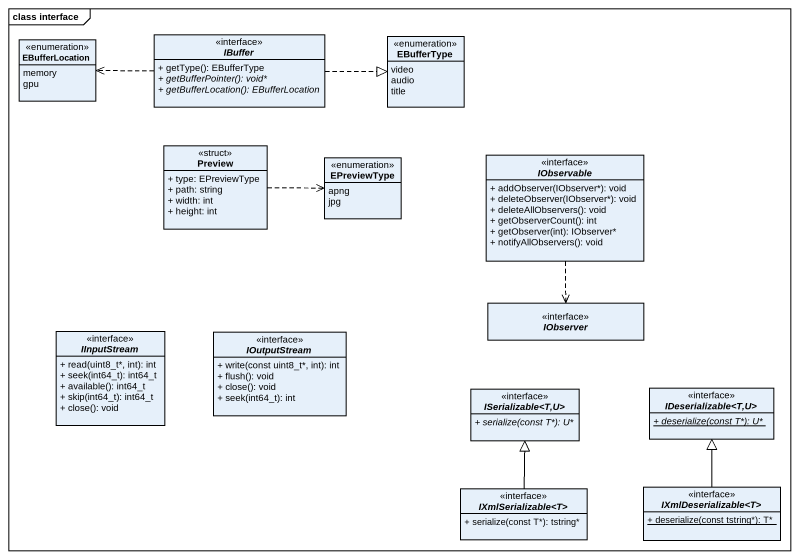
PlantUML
@startuml
mainframe class interface
hide circle
hide empty members
skinparam classAttributeIconSize 0
interface IBuffer {
  + getType(): EBufferType
  {abstract} + getBufferPointer(): void*
  {abstract} + getBufferLocation(): EBufferLocation
}
enum EBufferType {
  video
  audio
  title
}
enum EBufferLocation {
  memory
  gpu
}
class Preview <<struct>> {
  + type: EPreviewType
  + path: string
  + width: int
  + height: int
}
enum EPreviewType {
  apng
  jpg
}
interface IObservable {
  + addObserver(IObserver*): void
  + deleteObserver(IObserver*): void
  + deleteAllObservers(): void
  + getObserverCount(): int
  + getObserver(int): IObserver*
  + notifyAllObservers(): void
}
interface IObserver
interface IInputStream {
  + read(uint8_t*, int): int
  + seek(int64_t): int64_t
  + available(): int64_t
  + skip(int64_t): int64_t
  + close(): void
}
interface IOutputStream {
  + write(const uint8_t*, int): int
  + flush(): void
  + close(): void
  + seek(int64_t): int
}
interface "ISerializable<T,U>" as ISerializable_T_U {
  {abstract} + serialize(const T*): U*
}
interface "IDeserializable<T,U>" as IDeserializable_T_U {
  {static} {abstract} + deserialize(const T*): U*
}
interface "IXmlSerializable<T>" as IXmlSerializable_T {
  + serialize(const T*): tstring*
}
interface "IXmlDeserializable<T>" as IXmlDeserializable_T {
  {static} + deserialize(const tstring*): T*
}
IBuffer .right.|> EBufferType
IBuffer .left.> EBufferLocation
Preview .right.> EPreviewType
IObservable ..> IObserver
IXmlSerializable_T -up-|> ISerializable_T_U
IXmlDeserializable_T -up-|> IDeserializable_T_U
@enduml
